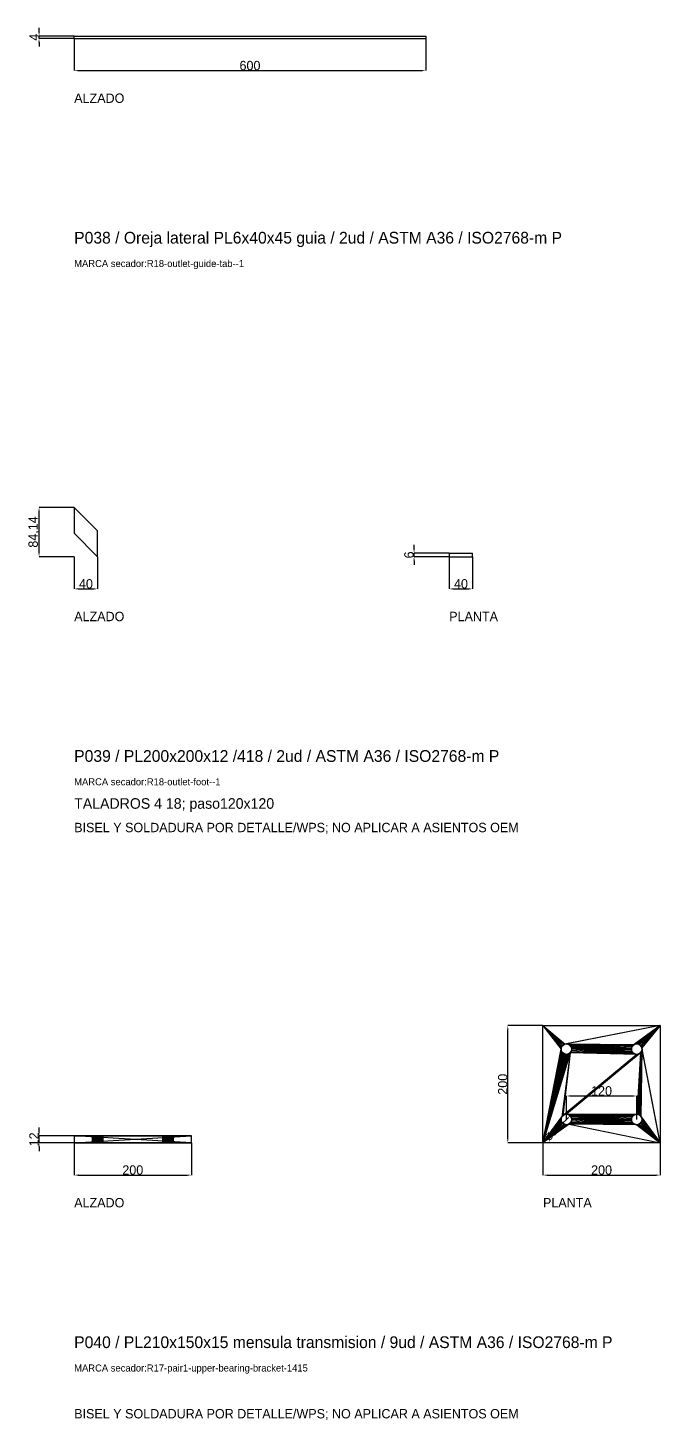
# Model space of a CAD drawing. Header units: millimetres. Extents: x -79 to 13940, y -87340 to 371.
# Drawn here: x -79 to 1000, y -50507 to -48132 of the extents above; entities that cross this region are included whole.
import ezdxf

# ---------------------------------------------------------------- set-up
doc = ezdxf.new("R2010")
doc.units = ezdxf.units.MM
for name, color, linetype in [('R18_COTAS_P', 1, 'Continuous'), ('R18_PIEZAS_P', 3, 'Continuous'), ('R18_TEXTOS', 7, 'Continuous')]:
    doc.layers.add(name, color=color, linetype=linetype)
doc.dimstyles.get("Standard").update_dxf_attribs({"dimtxt": 2.5, "dimasz": 2.5, "dimexe": 1.25, "dimexo": 0.625, "dimtad": 1, "dimcen": 2.5, "dimazin": 3, "dimtfac": 1, "dimtmove": 0, "dimatfit": 3})

# ---------------------------------------------------------------- blocks, each defined once
blk = doc.blocks.new('_CLOSEDFILLED')
at = {"color": 0, "linetype": 'BYBLOCK'}
blk.add_solid([(-1, 0.16), (0, 0), (-1, -0.16)], dxfattribs=at)
blk = doc.blocks.new('*D223')
for p, q in [((0, -48150.1), (0, -48205.1)), ((600, -48150.1), (600, -48205.1)), ((7, -48205.1), (593, -48205.1))]:
    blk.add_line(p, q)
at = {"layer": 'Defpoints'}
for p in [(0, -48150.1), (600, -48150.1), (0, -48205.1)]:
    blk.add_point(p, dxfattribs=at)
at = {"layer": 'R18_COTAS_P', "xscale": 7, "yscale": 7, "rotation": 180}
blk.add_blockref('_CLOSEDFILLED', (0, -48205.1), dxfattribs=at)
at = {"layer": 'R18_COTAS_P', "xscale": 7, "yscale": 7}
blk.add_blockref('_CLOSEDFILLED', (600, -48205.1), dxfattribs=at)
at = {"layer": 'R18_COTAS_P', "insert": (300, -48196.5), "char_height": 16, "attachment_point": 5}
blk.add_mtext('600', dxfattribs=at)
blk = doc.blocks.new('*D224')
for p, q in [((-60, -48139.1), (-60, -48132.1)), ((0, -48146.1), (-60, -48146.1)), ((-60, -48150.1), (-60, -48146.1)), ((0, -48150.1), (-60, -48150.1)), ((-60, -48157.1), (-60, -48164.1))]:
    blk.add_line(p, q)
at = {"layer": 'Defpoints'}
for p in [(-60, -48150.1), (0, -48146.1), (0, -48150.1)]:
    blk.add_point(p, dxfattribs=at)
at = {"layer": 'R18_COTAS_P', "xscale": 7, "yscale": 7}
for p, rotation in [((-60, -48146.1), 270), ((-60, -48150.1), 90)]:
    blk.add_blockref('_CLOSEDFILLED', p, dxfattribs=dict(at, rotation=rotation))
at = {"layer": 'R18_COTAS_P', "insert": (-68.6, -48148.1), "char_height": 16, "attachment_point": 5, "rotation": 90}
blk.add_mtext('4', dxfattribs=at)
blk = doc.blocks.new('*D229')
for p, q in [((0, -49034.2), (0, -49089.2)), ((40, -49034.2), (40, -49089.2)), ((7, -49089.2), (33, -49089.2))]:
    blk.add_line(p, q)
at = {"layer": 'Defpoints'}
for p in [(0, -49034.2), (40, -49034.2), (0, -49089.2)]:
    blk.add_point(p, dxfattribs=at)
at = {"layer": 'R18_COTAS_P', "xscale": 7, "yscale": 7, "rotation": 180}
blk.add_blockref('_CLOSEDFILLED', (0, -49089.2), dxfattribs=at)
at = {"layer": 'R18_COTAS_P', "xscale": 7, "yscale": 7}
blk.add_blockref('_CLOSEDFILLED', (40, -49089.2), dxfattribs=at)
at = {"layer": 'R18_COTAS_P', "insert": (20, -49080.6), "char_height": 16, "attachment_point": 5}
blk.add_mtext('40', dxfattribs=at)
blk = doc.blocks.new('*D230')
for p, q in [((0, -48950.1), (-60, -48950.1)), ((-60, -49027.2), (-60, -48957.1)), ((0, -49034.2), (-60, -49034.2))]:
    blk.add_line(p, q)
at = {"layer": 'Defpoints'}
for p in [(0, -48950.1), (-60, -49034.2), (0, -49034.2)]:
    blk.add_point(p, dxfattribs=at)
at = {"layer": 'R18_COTAS_P', "xscale": 7, "yscale": 7}
for p, rotation in [((-60, -48950.1), 90), ((-60, -49034.2), 270)]:
    blk.add_blockref('_CLOSEDFILLED', p, dxfattribs=dict(at, rotation=rotation))
at = {"layer": 'R18_COTAS_P', "insert": (-68.6, -48992.1), "char_height": 16, "attachment_point": 5, "rotation": 90}
blk.add_mtext('84,14', dxfattribs=at)
blk = doc.blocks.new('*D231')
for p, q in [((640, -49034.2), (640, -49089.2)), ((680, -49034.2), (680, -49089.2)), ((647, -49089.2), (673, -49089.2))]:
    blk.add_line(p, q)
at = {"layer": 'Defpoints'}
for p in [(640, -49034.2), (680, -49034.2), (640, -49089.2)]:
    blk.add_point(p, dxfattribs=at)
at = {"layer": 'R18_COTAS_P', "xscale": 7, "yscale": 7, "rotation": 180}
blk.add_blockref('_CLOSEDFILLED', (640, -49089.2), dxfattribs=at)
at = {"layer": 'R18_COTAS_P', "xscale": 7, "yscale": 7}
blk.add_blockref('_CLOSEDFILLED', (680, -49089.2), dxfattribs=at)
at = {"layer": 'R18_COTAS_P', "insert": (660, -49080.6), "char_height": 16, "attachment_point": 5}
blk.add_mtext('40', dxfattribs=at)
blk = doc.blocks.new('*D232')
for p, q in [((580, -49021.2), (580, -49014.2)), ((640, -49028.2), (580, -49028.2)), ((580, -49034.2), (580, -49028.2)), ((640, -49034.2), (580, -49034.2)), ((580, -49041.2), (580, -49048.2))]:
    blk.add_line(p, q)
at = {"layer": 'Defpoints'}
for p in [(580, -49034.2), (640, -49028.2), (640, -49034.2)]:
    blk.add_point(p, dxfattribs=at)
at = {"layer": 'R18_COTAS_P', "xscale": 7, "yscale": 7}
for p, rotation in [((580, -49028.2), 270), ((580, -49034.2), 90)]:
    blk.add_blockref('_CLOSEDFILLED', p, dxfattribs=dict(at, rotation=rotation))
at = {"layer": 'R18_COTAS_P', "insert": (571.4, -49031.2), "char_height": 16, "attachment_point": 5, "rotation": 90}
blk.add_mtext('6', dxfattribs=at)
blk = doc.blocks.new('*D235')
for p, q in [((0, -50034.2), (0, -50089.2)), ((200, -50034.2), (200, -50089.2)), ((7, -50089.2), (193, -50089.2))]:
    blk.add_line(p, q)
at = {"layer": 'Defpoints'}
for p in [(0, -50034.2), (200, -50034.2), (0, -50089.2)]:
    blk.add_point(p, dxfattribs=at)
at = {"layer": 'R18_COTAS_P', "xscale": 7, "yscale": 7, "rotation": 180}
blk.add_blockref('_CLOSEDFILLED', (0, -50089.2), dxfattribs=at)
at = {"layer": 'R18_COTAS_P', "xscale": 7, "yscale": 7}
blk.add_blockref('_CLOSEDFILLED', (200, -50089.2), dxfattribs=at)
at = {"layer": 'R18_COTAS_P', "insert": (100, -50080.6), "char_height": 16, "attachment_point": 5}
blk.add_mtext('200', dxfattribs=at)
blk = doc.blocks.new('*D236')
for p, q in [((-60, -50015.2), (-60, -50008.2)), ((0, -50022.2), (-60, -50022.2)), ((-60, -50034.2), (-60, -50022.2)), ((0, -50034.2), (-60, -50034.2)), ((-60, -50041.2), (-60, -50048.2))]:
    blk.add_line(p, q)
at = {"layer": 'Defpoints'}
for p in [(-60, -50034.2), (0, -50022.2), (0, -50034.2)]:
    blk.add_point(p, dxfattribs=at)
at = {"layer": 'R18_COTAS_P', "xscale": 7, "yscale": 7}
for p, rotation in [((-60, -50022.2), 270), ((-60, -50034.2), 90)]:
    blk.add_blockref('_CLOSEDFILLED', p, dxfattribs=dict(at, rotation=rotation))
at = {"layer": 'R18_COTAS_P', "insert": (-68.6, -50028.2), "char_height": 16, "attachment_point": 5, "rotation": 90}
blk.add_mtext('12', dxfattribs=at)
blk = doc.blocks.new('*D237')
for p, q in [((800, -50034.2), (800, -50089.2)), ((1000, -50034.2), (1000, -50089.2)), ((807, -50089.2), (993, -50089.2))]:
    blk.add_line(p, q)
at = {"layer": 'Defpoints'}
for p in [(800, -50034.2), (1000, -50034.2), (800, -50089.2)]:
    blk.add_point(p, dxfattribs=at)
at = {"layer": 'R18_COTAS_P', "xscale": 7, "yscale": 7, "rotation": 180}
blk.add_blockref('_CLOSEDFILLED', (800, -50089.2), dxfattribs=at)
at = {"layer": 'R18_COTAS_P', "xscale": 7, "yscale": 7}
blk.add_blockref('_CLOSEDFILLED', (1000, -50089.2), dxfattribs=at)
at = {"layer": 'R18_COTAS_P', "insert": (900, -50080.6), "char_height": 16, "attachment_point": 5}
blk.add_mtext('200', dxfattribs=at)
blk = doc.blocks.new('*D238')
for p, q in [((800, -49834.2), (740, -49834.2)), ((740, -50027.2), (740, -49841.2)), ((800, -50034.2), (740, -50034.2))]:
    blk.add_line(p, q)
at = {"layer": 'Defpoints'}
for p in [(800, -49834.2), (740, -50034.2), (800, -50034.2)]:
    blk.add_point(p, dxfattribs=at)
at = {"layer": 'R18_COTAS_P', "xscale": 7, "yscale": 7}
for p, rotation in [((740, -49834.2), 90), ((740, -50034.2), 270)]:
    blk.add_blockref('_CLOSEDFILLED', p, dxfattribs=dict(at, rotation=rotation))
at = {"layer": 'R18_COTAS_P', "insert": (731.4, -49934.2), "char_height": 16, "attachment_point": 5, "rotation": 90}
blk.add_mtext('200', dxfattribs=at)
blk = doc.blocks.new('*D241')
for p, q in [((830.1, -50004.1), (842.8, -49991.4)), ((829.7, -50004.6), (830.1, -50004.1))]:
    blk.add_line(p, q)
at = {"layer": 'Defpoints'}
for p in [(840, -49994.2), (833.6, -50000.6)]:
    blk.add_point(p, dxfattribs=at)
at = {"layer": 'R18_COTAS_P', "xscale": 5, "yscale": 5, "rotation": 44.99999999999642}
for p in [(846.4, -49987.9), (833.6, -50000.6)]:
    blk.add_blockref('_CLOSEDFILLED', p, dxfattribs=at)
at = {"layer": 'R18_COTAS_P', "insert": (816.9, -50017.3), "char_height": 12, "attachment_point": 5, "rotation": 45}
blk.add_mtext('%%c18', dxfattribs=at)
blk = doc.blocks.new('*D242')
for p, q in [((840, -49994.2), (840, -49954.2)), ((847, -49954.2), (953, -49954.2)), ((960, -49994.2), (960, -49954.2))]:
    blk.add_line(p, q)
at = {"layer": 'Defpoints'}
for p in [(840, -49954.2), (840, -49994.2), (960, -49994.2)]:
    blk.add_point(p, dxfattribs=at)
at = {"layer": 'R18_COTAS_P', "xscale": 7, "yscale": 7, "rotation": 180}
blk.add_blockref('_CLOSEDFILLED', (840, -49954.2), dxfattribs=at)
at = {"layer": 'R18_COTAS_P', "xscale": 7, "yscale": 7}
blk.add_blockref('_CLOSEDFILLED', (960, -49954.2), dxfattribs=at)
at = {"layer": 'R18_COTAS_P', "insert": (900, -49945.6), "char_height": 16, "attachment_point": 5}
blk.add_mtext('120', dxfattribs=at)

msp = doc.modelspace()

# ---------------------------------------------------------------- linework, layer by layer
at = {"layer": 'R18_PIEZAS_P'}
for p, q in [((0, -48146.077), (600, -48146.077)), ((0, -48150.077), (0, -48146.077)), ((0, -48150.077), (600, -48150.077)), ((600, -48146.077), (600, -48150.077)), ((40, -48990.077), (0, -48950.077)), ((0, -48950.077), (0, -48994.219)), ((0, -48994.219), (40, -49034.219)), ((40, -49034.219), (40, -48990.077)), ((640, -49028.219), (680, -49028.219)), ((640, -49028.219), (640, -49034.219)), ((640, -49034.219), (680, -49034.219)), ((680, -49034.219), (680, -49028.219)), ((800, -50034.219), (800, -49834.219)), ((800, -49834.219), (831, -49874.219)), ((800, -49834.219), (831.307, -49871.889)), ((800, -49834.219), (832.206, -49869.719)), ((800, -49834.219), (833.636, -49867.855)), ((800, -49834.219), (835.5, -49866.424)), ((800, -49834.219), (837.671, -49865.525)), ((800, -49834.219), (1000, -49834.219)), ((1000, -49834.219), (837.671, -49865.525)), ((1000, -49834.219), (840, -49865.219)), ((1000, -49834.219), (955.5, -49866.424)), ((1000, -49834.219), (957.671, -49865.525)), ((1000, -49834.219), (960, -49865.219)), ((1000, -49834.219), (962.329, -49865.525)), ((1000, -49834.219), (964.5, -49866.424)), ((1000, -49834.219), (966.364, -49867.855)), ((1000, -49834.219), (967.794, -49869.719)), ((1000, -49834.219), (968.693, -49871.889)), ((1000, -49834.219), (1000, -50034.219)), ((800, -50034.219), (831, -49874.219)), ((831.307, -49876.548), (800, -50034.219)), ((831.307, -49871.889), (831, -49874.219)), ((831, -49874.219), (831.307, -49876.548)), ((832.206, -49869.719), (831.307, -49871.889)), ((831.307, -49876.548), (832.206, -49878.719)), ((833.636, -49867.855), (832.206, -49869.719)), ((835.5, -49866.424), (833.636, -49867.855)), ((837.671, -49865.525), (835.5, -49866.424)), ((840, -49865.219), (837.671, -49865.525)), ((842.329, -49865.525), (840, -49865.219)), ((840, -49865.219), (951.307, -49871.889)), ((840, -49865.219), (952.206, -49869.719)), ((840, -49865.219), (953.636, -49867.855)), ((840, -49865.219), (955.5, -49866.424)), ((844.5, -49866.424), (842.329, -49865.525)), ((842.329, -49865.525), (951.307, -49871.889)), ((846.364, -49867.855), (844.5, -49866.424)), ((844.5, -49866.424), (951.307, -49871.889)), ((847.794, -49869.719), (846.364, -49867.855)), ((846.364, -49867.855), (951.307, -49871.889)), ((848.693, -49871.889), (847.794, -49869.719)), ((847.794, -49869.719), (951.307, -49871.889)), ((847.794, -49878.719), (848.693, -49876.548)), ((849, -49874.219), (848.693, -49871.889)), ((848.693, -49871.889), (951.307, -49871.889)), ((848.693, -49876.548), (849, -49874.219)), ((960, -49883.219), (848.693, -49876.548)), ((849, -49874.219), (951.307, -49871.889)), ((951, -49874.219), (849, -49874.219)), ((951.307, -49876.548), (849, -49874.219)), ((952.206, -49878.719), (849, -49874.219)), ((953.636, -49880.583), (849, -49874.219)), ((955.5, -49882.013), (849, -49874.219)), ((957.671, -49882.912), (849, -49874.219)), ((960, -49883.219), (849, -49874.219)), ((951.307, -49871.889), (951, -49874.219)), ((951, -49874.219), (951.307, -49876.548)), ((952.206, -49869.719), (951.307, -49871.889)), ((951.307, -49876.548), (952.206, -49878.719)), ((953.636, -49867.855), (952.206, -49869.719)), ((955.5, -49866.424), (953.636, -49867.855)), ((957.671, -49865.525), (955.5, -49866.424)), ((960, -49865.219), (957.671, -49865.525)), ((962.329, -49865.525), (960, -49865.219)), ((969, -49874.219), (960, -49985.219)), ((968.693, -49876.548), (960, -49985.219)), ((964.5, -49866.424), (962.329, -49865.525)), ((969, -49874.219), (962.329, -49985.525)), ((966.364, -49867.855), (964.5, -49866.424)), ((964.5, -49986.424), (969, -49874.219)), ((967.794, -49869.719), (966.364, -49867.855)), ((966.364, -49987.855), (969, -49874.219)), ((968.693, -49871.889), (967.794, -49869.719)), ((967.794, -49989.719), (969, -49874.219)), ((967.794, -49878.719), (968.693, -49876.548)), ((1000, -50034.219), (968.693, -49871.889)), ((969, -49874.219), (968.693, -49871.889)), ((968.693, -49876.548), (969, -49874.219)), ((1000, -50034.219), (969, -49874.219)), ((832.206, -49878.719), (800, -50034.219)), ((833.636, -49880.583), (800, -50034.219)), ((846.364, -49880.583), (800, -50034.219)), ((835.5, -49882.013), (800, -50034.219)), ((844.5, -49882.013), (800, -50034.219)), ((837.671, -49882.912), (800, -50034.219)), ((842.329, -49882.912), (800, -50034.219)), ((840, -49883.219), (800, -50034.219)), ((832.206, -49878.719), (833.636, -49880.583)), ((846.364, -49880.583), (832.206, -49989.719)), ((833.636, -49880.583), (835.5, -49882.013)), ((846.364, -49880.583), (833.636, -49987.855)), ((966.364, -49880.583), (833.636, -49987.855)), ((964.5, -49882.013), (833.636, -49987.855)), ((962.329, -49882.912), (833.636, -49987.855)), ((960, -49883.219), (833.636, -49987.855)), ((966.364, -49880.583), (835.5, -49986.424)), ((835.5, -49882.013), (837.671, -49882.912)), ((966.364, -49880.583), (837.671, -49985.525)), ((837.671, -49882.912), (840, -49883.219)), ((966.364, -49880.583), (840, -49985.219)), ((840, -49883.219), (842.329, -49882.912)), ((842.329, -49882.912), (844.5, -49882.013)), ((844.5, -49882.013), (846.364, -49880.583)), ((846.364, -49880.583), (847.794, -49878.719)), ((960, -49883.219), (846.364, -49880.583)), ((960, -49883.219), (847.794, -49878.719)), ((952.206, -49878.719), (953.636, -49880.583)), ((953.636, -49880.583), (955.5, -49882.013)), ((955.5, -49882.013), (957.671, -49882.912)), ((957.671, -49882.912), (960, -49883.219)), ((967.794, -49878.719), (960, -49985.219)), ((966.364, -49880.583), (960, -49985.219)), ((960, -49883.219), (962.329, -49882.912)), ((962.329, -49882.912), (964.5, -49882.013)), ((964.5, -49882.013), (966.364, -49880.583)), ((966.364, -49880.583), (967.794, -49878.719)), ((800, -50034.219), (832.206, -49989.719)), ((800, -50034.219), (831.307, -49991.889)), ((831, -49994.219), (800, -50034.219)), ((831.307, -49991.889), (831, -49994.219)), ((831, -49994.219), (831.307, -49996.548)), ((832.206, -49989.719), (831.307, -49991.889)), ((833.636, -49987.855), (832.206, -49989.719)), ((835.5, -49986.424), (833.636, -49987.855)), ((837.671, -49985.525), (835.5, -49986.424)), ((840, -49985.219), (837.671, -49985.525)), ((842.329, -49985.525), (840, -49985.219)), ((840, -49985.219), (951, -49994.219)), ((840, -49985.219), (951.307, -49991.889)), ((840, -49985.219), (952.206, -49989.719)), ((840, -49985.219), (953.636, -49987.855)), ((840, -49985.219), (955.5, -49986.424)), ((840, -49985.219), (957.671, -49985.525)), ((840, -49985.219), (960, -49985.219)), ((844.5, -49986.424), (842.329, -49985.525)), ((842.329, -49985.525), (951, -49994.219)), ((846.364, -49987.855), (844.5, -49986.424)), ((844.5, -49986.424), (951, -49994.219)), ((847.794, -49989.719), (846.364, -49987.855)), ((846.364, -49987.855), (951, -49994.219)), ((848.693, -49991.889), (847.794, -49989.719)), ((847.794, -49989.719), (951, -49994.219)), ((849, -49994.219), (848.693, -49991.889)), ((848.693, -49991.889), (951, -49994.219)), ((848.693, -49996.548), (849, -49994.219)), ((951, -49994.219), (849, -49994.219)), ((951.307, -49996.548), (849, -49994.219)), ((952.206, -49998.719), (849, -49994.219)), ((953.636, -50000.583), (849, -49994.219)), ((955.5, -50002.013), (849, -49994.219)), ((957.671, -50002.912), (849, -49994.219)), ((960, -50003.219), (849, -49994.219)), ((951.307, -49991.889), (951, -49994.219)), ((951, -49994.219), (951.307, -49996.548)), ((952.206, -49989.719), (951.307, -49991.889)), ((953.636, -49987.855), (952.206, -49989.719)), ((955.5, -49986.424), (953.636, -49987.855)), ((957.671, -49985.525), (955.5, -49986.424)), ((960, -49985.219), (957.671, -49985.525)), ((962.329, -49985.525), (960, -49985.219)), ((964.5, -49986.424), (962.329, -49985.525)), ((966.364, -49987.855), (964.5, -49986.424)), ((967.794, -49989.719), (966.364, -49987.855)), ((968.693, -49991.889), (967.794, -49989.719)), ((967.794, -49989.719), (1000, -50034.219)), ((969, -49994.219), (968.693, -49991.889)), ((968.693, -49991.889), (1000, -50034.219)), ((968.693, -49996.548), (969, -49994.219)), ((969, -49994.219), (1000, -50034.219)), ((831.307, -49996.548), (800, -50034.219)), ((832.206, -49998.719), (800, -50034.219)), ((833.636, -50000.583), (800, -50034.219)), ((835.5, -50002.013), (800, -50034.219)), ((844.5, -50002.013), (800, -50034.219)), ((837.671, -50002.912), (800, -50034.219)), ((842.329, -50002.912), (800, -50034.219)), ((840, -50003.219), (800, -50034.219)), ((831.307, -49996.548), (832.206, -49998.719)), ((832.206, -49998.719), (833.636, -50000.583)), ((833.636, -50000.583), (835.5, -50002.013)), ((835.5, -50002.013), (837.671, -50002.912)), ((837.671, -50002.912), (840, -50003.219)), ((840, -50003.219), (842.329, -50002.912)), ((842.329, -50002.912), (844.5, -50002.013)), ((844.5, -50002.013), (846.364, -50000.583)), ((844.5, -50002.013), (1000, -50034.219)), ((960, -50003.219), (844.5, -50002.013)), ((846.364, -50000.583), (847.794, -49998.719)), ((960, -50003.219), (846.364, -50000.583)), ((847.794, -49998.719), (848.693, -49996.548)), ((960, -50003.219), (847.794, -49998.719)), ((960, -50003.219), (848.693, -49996.548)), ((951.307, -49996.548), (952.206, -49998.719)), ((952.206, -49998.719), (953.636, -50000.583)), ((953.636, -50000.583), (955.5, -50002.013)), ((955.5, -50002.013), (957.671, -50002.912)), ((957.671, -50002.912), (960, -50003.219)), ((960, -50003.219), (962.329, -50002.912)), ((960, -50003.219), (1000, -50034.219)), ((962.329, -50002.912), (964.5, -50002.013)), ((962.329, -50002.912), (1000, -50034.219)), ((964.5, -50002.013), (966.364, -50000.583)), ((964.5, -50002.013), (1000, -50034.219)), ((966.364, -50000.583), (967.794, -49998.719)), ((966.364, -50000.583), (1000, -50034.219)), ((967.794, -49998.719), (968.693, -49996.548)), ((967.794, -49998.719), (1000, -50034.219)), ((968.693, -49996.548), (1000, -50034.219)), ((31, -50022.219), (0, -50022.219)), ((0, -50022.219), (31.307, -50022.219)), ((0, -50022.219), (32.206, -50022.219)), ((0, -50022.219), (33.636, -50022.219)), ((0, -50022.219), (35.5, -50022.219)), ((0, -50022.219), (37.671, -50022.219)), ((0, -50022.219), (40, -50022.219)), ((0, -50022.219), (42.329, -50022.219)), ((200, -50022.219), (0, -50022.219)), ((0, -50022.219), (44.5, -50022.219)), ((0, -50022.219), (46.364, -50022.219)), ((200, -50034.219), (0, -50022.219)), ((0, -50022.219), (0, -50034.219)), ((0, -50034.219), (200, -50022.219)), ((0, -50034.219), (31, -50034.219)), ((31.307, -50034.219), (0, -50034.219)), ((32.206, -50034.219), (0, -50034.219)), ((33.636, -50034.219), (0, -50034.219)), ((35.5, -50034.219), (0, -50034.219)), ((37.671, -50034.219), (0, -50034.219)), ((40, -50034.219), (0, -50034.219)), ((42.329, -50034.219), (0, -50034.219)), ((0, -50034.219), (200, -50034.219)), ((44.5, -50034.219), (0, -50034.219)), ((46.364, -50034.219), (0, -50034.219)), ((31.307, -50022.219), (31, -50022.219)), ((31, -50034.219), (31.307, -50022.219)), ((31, -50034.219), (31, -50022.219)), ((31.307, -50034.219), (31, -50022.219)), ((31, -50034.219), (31.307, -50034.219)), ((32.206, -50022.219), (31.307, -50022.219)), ((31.307, -50034.219), (32.206, -50022.219)), ((31.307, -50034.219), (31.307, -50022.219)), ((32.206, -50034.219), (31.307, -50022.219)), ((31.307, -50034.219), (32.206, -50034.219)), ((33.636, -50022.219), (32.206, -50022.219)), ((32.206, -50022.219), (46.364, -50022.219)), ((32.206, -50034.219), (33.636, -50022.219)), ((32.206, -50034.219), (32.206, -50022.219)), ((33.636, -50034.219), (32.206, -50022.219)), ((32.206, -50034.219), (33.636, -50034.219)), ((46.364, -50034.219), (32.206, -50034.219)), ((35.5, -50022.219), (33.636, -50022.219)), ((33.636, -50022.219), (46.364, -50022.219)), ((33.636, -50022.219), (160, -50022.219)), ((33.636, -50022.219), (162.329, -50022.219)), ((33.636, -50022.219), (164.5, -50022.219)), ((33.636, -50022.219), (166.364, -50022.219)), ((33.636, -50034.219), (35.5, -50022.219)), ((33.636, -50034.219), (33.636, -50022.219)), ((35.5, -50034.219), (33.636, -50022.219)), ((33.636, -50034.219), (35.5, -50034.219)), ((46.364, -50034.219), (33.636, -50034.219)), ((160, -50034.219), (33.636, -50034.219)), ((162.329, -50034.219), (33.636, -50034.219)), ((164.5, -50034.219), (33.636, -50034.219)), ((166.364, -50034.219), (33.636, -50034.219)), ((37.671, -50022.219), (35.5, -50022.219)), ((35.5, -50022.219), (166.364, -50022.219)), ((35.5, -50034.219), (37.671, -50022.219)), ((35.5, -50034.219), (35.5, -50022.219)), ((37.671, -50034.219), (35.5, -50022.219)), ((35.5, -50034.219), (37.671, -50034.219)), ((166.364, -50034.219), (35.5, -50034.219)), ((40, -50022.219), (37.671, -50022.219)), ((37.671, -50022.219), (200, -50022.219)), ((37.671, -50022.219), (166.364, -50022.219)), ((37.671, -50034.219), (40, -50022.219)), ((37.671, -50034.219), (37.671, -50022.219)), ((40, -50034.219), (37.671, -50022.219)), ((37.671, -50034.219), (40, -50034.219)), ((200, -50034.219), (37.671, -50034.219)), ((166.364, -50034.219), (37.671, -50034.219)), ((40, -50022.219), (42.329, -50022.219)), ((151, -50022.219), (40, -50022.219)), ((151.307, -50022.219), (40, -50022.219)), ((152.206, -50022.219), (40, -50022.219)), ((40, -50022.219), (200, -50022.219)), ((153.636, -50022.219), (40, -50022.219)), ((155.5, -50022.219), (40, -50022.219)), ((157.671, -50022.219), (40, -50022.219)), ((160, -50022.219), (40, -50022.219)), ((40, -50022.219), (166.364, -50022.219)), ((40, -50034.219), (42.329, -50022.219)), ((40, -50034.219), (40, -50022.219)), ((42.329, -50034.219), (40, -50022.219)), ((42.329, -50034.219), (40, -50034.219)), ((40, -50034.219), (151, -50034.219)), ((40, -50034.219), (151.307, -50034.219)), ((40, -50034.219), (152.206, -50034.219)), ((200, -50034.219), (40, -50034.219)), ((40, -50034.219), (153.636, -50034.219)), ((40, -50034.219), (155.5, -50034.219)), ((40, -50034.219), (157.671, -50034.219)), ((40, -50034.219), (160, -50034.219)), ((166.364, -50034.219), (40, -50034.219)), ((42.329, -50022.219), (44.5, -50022.219)), ((151, -50022.219), (42.329, -50022.219)), ((151.307, -50022.219), (42.329, -50022.219)), ((42.329, -50034.219), (44.5, -50022.219)), ((42.329, -50034.219), (42.329, -50022.219)), ((44.5, -50034.219), (42.329, -50022.219)), ((44.5, -50034.219), (42.329, -50034.219)), ((42.329, -50034.219), (151, -50034.219)), ((42.329, -50034.219), (151.307, -50034.219)), ((44.5, -50022.219), (46.364, -50022.219)), ((151, -50022.219), (44.5, -50022.219)), ((151.307, -50022.219), (44.5, -50022.219)), ((200, -50022.219), (44.5, -50022.219)), ((44.5, -50022.219), (160, -50022.219)), ((44.5, -50034.219), (46.364, -50022.219)), ((44.5, -50034.219), (44.5, -50022.219)), ((46.364, -50034.219), (44.5, -50022.219)), ((46.364, -50034.219), (44.5, -50034.219)), ((44.5, -50034.219), (151, -50034.219)), ((44.5, -50034.219), (151.307, -50034.219)), ((44.5, -50034.219), (200, -50034.219)), ((160, -50034.219), (44.5, -50034.219)), ((46.364, -50022.219), (47.794, -50022.219)), ((151, -50022.219), (46.364, -50022.219)), ((151.307, -50022.219), (46.364, -50022.219)), ((46.364, -50022.219), (160, -50022.219)), ((46.364, -50034.219), (47.794, -50022.219)), ((46.364, -50034.219), (46.364, -50022.219)), ((47.794, -50034.219), (46.364, -50022.219)), ((47.794, -50034.219), (46.364, -50034.219)), ((46.364, -50034.219), (151, -50034.219)), ((46.364, -50034.219), (151.307, -50034.219)), ((160, -50034.219), (46.364, -50034.219)), ((47.794, -50022.219), (48.693, -50022.219)), ((151, -50022.219), (47.794, -50022.219)), ((151.307, -50022.219), (47.794, -50022.219)), ((47.794, -50022.219), (160, -50022.219)), ((47.794, -50034.219), (48.693, -50022.219)), ((47.794, -50034.219), (47.794, -50022.219)), ((48.693, -50034.219), (47.794, -50022.219)), ((48.693, -50034.219), (47.794, -50034.219)), ((47.794, -50034.219), (151, -50034.219)), ((47.794, -50034.219), (151.307, -50034.219)), ((160, -50034.219), (47.794, -50034.219)), ((48.693, -50022.219), (49, -50022.219)), ((151, -50022.219), (48.693, -50022.219)), ((151.307, -50022.219), (48.693, -50022.219)), ((48.693, -50022.219), (160, -50022.219)), ((48.693, -50034.219), (49, -50022.219)), ((48.693, -50034.219), (48.693, -50022.219)), ((49, -50034.219), (48.693, -50022.219)), ((49, -50034.219), (48.693, -50034.219)), ((48.693, -50034.219), (151, -50034.219)), ((48.693, -50034.219), (151.307, -50034.219)), ((160, -50034.219), (48.693, -50034.219)), ((49, -50022.219), (151, -50022.219)), ((151.307, -50022.219), (49, -50022.219)), ((49, -50022.219), (152.206, -50022.219)), ((49, -50022.219), (153.636, -50022.219)), ((49, -50022.219), (155.5, -50022.219)), ((49, -50022.219), (157.671, -50022.219)), ((49, -50022.219), (160, -50022.219)), ((49, -50022.219), (49, -50034.219)), ((151, -50034.219), (49, -50034.219)), ((49, -50034.219), (151.307, -50034.219)), ((152.206, -50034.219), (49, -50034.219)), ((153.636, -50034.219), (49, -50034.219)), ((155.5, -50034.219), (49, -50034.219)), ((157.671, -50034.219), (49, -50034.219)), ((160, -50034.219), (49, -50034.219)), ((151, -50022.219), (151.307, -50022.219)), ((151, -50034.219), (151.307, -50022.219)), ((151, -50034.219), (151, -50022.219)), ((151.307, -50034.219), (151, -50022.219)), ((151.307, -50034.219), (151, -50034.219)), ((152.206, -50022.219), (151.307, -50022.219)), ((151.307, -50034.219), (152.206, -50022.219)), ((151.307, -50034.219), (151.307, -50022.219)), ((152.206, -50034.219), (151.307, -50022.219)), ((151.307, -50034.219), (152.206, -50034.219)), ((153.636, -50022.219), (152.206, -50022.219)), ((152.206, -50034.219), (153.636, -50022.219)), ((152.206, -50034.219), (152.206, -50022.219)), ((153.636, -50034.219), (152.206, -50022.219)), ((152.206, -50034.219), (153.636, -50034.219)), ((155.5, -50022.219), (153.636, -50022.219)), ((153.636, -50034.219), (155.5, -50022.219)), ((153.636, -50034.219), (153.636, -50022.219)), ((155.5, -50034.219), (153.636, -50022.219)), ((153.636, -50034.219), (155.5, -50034.219)), ((157.671, -50022.219), (155.5, -50022.219)), ((155.5, -50022.219), (200, -50022.219)), ((155.5, -50034.219), (157.671, -50022.219)), ((155.5, -50034.219), (155.5, -50022.219)), ((157.671, -50034.219), (155.5, -50022.219)), ((155.5, -50034.219), (157.671, -50034.219)), ((200, -50034.219), (155.5, -50034.219)), ((160, -50022.219), (157.671, -50022.219)), ((157.671, -50022.219), (200, -50022.219)), ((157.671, -50034.219), (160, -50022.219)), ((157.671, -50034.219), (157.671, -50022.219)), ((160, -50034.219), (157.671, -50022.219)), ((157.671, -50034.219), (160, -50034.219)), ((200, -50034.219), (157.671, -50034.219)), ((200, -50022.219), (160, -50022.219)), ((162.329, -50022.219), (160, -50022.219)), ((160, -50022.219), (166.364, -50022.219)), ((160, -50022.219), (167.794, -50022.219)), ((160, -50022.219), (168.693, -50022.219)), ((160, -50022.219), (169, -50022.219)), ((160, -50034.219), (162.329, -50022.219)), ((160, -50034.219), (160, -50022.219)), ((162.329, -50034.219), (160, -50022.219)), ((160, -50034.219), (200, -50034.219)), ((160, -50034.219), (162.329, -50034.219)), ((166.364, -50034.219), (160, -50034.219)), ((167.794, -50034.219), (160, -50034.219)), ((168.693, -50034.219), (160, -50034.219)), ((169, -50034.219), (160, -50034.219)), ((200, -50022.219), (162.329, -50022.219)), ((164.5, -50022.219), (162.329, -50022.219)), ((162.329, -50022.219), (169, -50022.219)), ((162.329, -50034.219), (164.5, -50022.219)), ((162.329, -50034.219), (162.329, -50022.219)), ((164.5, -50034.219), (162.329, -50022.219)), ((162.329, -50034.219), (200, -50034.219)), ((162.329, -50034.219), (164.5, -50034.219)), ((169, -50034.219), (162.329, -50034.219)), ((200, -50022.219), (164.5, -50022.219)), ((166.364, -50022.219), (164.5, -50022.219)), ((169, -50022.219), (164.5, -50022.219)), ((164.5, -50034.219), (166.364, -50022.219)), ((164.5, -50034.219), (164.5, -50022.219)), ((166.364, -50034.219), (164.5, -50022.219)), ((164.5, -50034.219), (200, -50034.219)), ((164.5, -50034.219), (166.364, -50034.219)), ((164.5, -50034.219), (169, -50034.219)), ((200, -50022.219), (166.364, -50022.219)), ((167.794, -50022.219), (166.364, -50022.219)), ((169, -50022.219), (166.364, -50022.219)), ((166.364, -50034.219), (167.794, -50022.219)), ((166.364, -50034.219), (166.364, -50022.219)), ((167.794, -50034.219), (166.364, -50022.219)), ((166.364, -50034.219), (200, -50034.219)), ((166.364, -50034.219), (167.794, -50034.219)), ((166.364, -50034.219), (169, -50034.219)), ((200, -50022.219), (167.794, -50022.219)), ((168.693, -50022.219), (167.794, -50022.219)), ((169, -50022.219), (167.794, -50022.219)), ((167.794, -50034.219), (168.693, -50022.219)), ((167.794, -50034.219), (167.794, -50022.219)), ((168.693, -50034.219), (167.794, -50022.219)), ((167.794, -50034.219), (200, -50034.219)), ((167.794, -50034.219), (168.693, -50034.219)), ((167.794, -50034.219), (169, -50034.219)), ((200, -50022.219), (168.693, -50022.219)), ((169, -50022.219), (168.693, -50022.219)), ((168.693, -50034.219), (169, -50022.219)), ((168.693, -50034.219), (168.693, -50022.219)), ((169, -50034.219), (168.693, -50022.219)), ((168.693, -50034.219), (200, -50034.219)), ((168.693, -50034.219), (169, -50034.219)), ((200, -50022.219), (169, -50022.219)), ((169, -50022.219), (169, -50034.219)), ((169, -50034.219), (200, -50034.219)), ((200, -50034.219), (200, -50022.219)), ((1000, -50034.219), (800, -50034.219))]:
    msp.add_line(p, q, dxfattribs=at)
for centre in [(840, -49874.219), (960, -49874.219), (840, -49994.219), (960, -49994.219)]:
    msp.add_circle(centre, 9, dxfattribs=at)

# ---------------------------------------------------------------- texts
at = {"layer": 'R18_TEXTOS'}
for s, height, p in [('ALZADO', 16, (0, -48260.077)), ('P038 / Oreja lateral PL6x40x45 guia / 2ud / ASTM A36 / ISO2768-m P', 20, (0, -48500.077)), ('MARCA secador:R18-outlet-guide-tab--1', 12, (0, -48540.077)), ('ALZADO', 16, (0, -49144.219)), ('PLANTA', 16, (640, -49144.219)), ('P039 / PL200x200x12 /418 / 2ud / ASTM A36 / ISO2768-m P', 20, (0, -49384.219)), ('MARCA secador:R18-outlet-foot--1', 12, (0, -49424.219)), ('TALADROS 4 18; paso120x120', 18, (0, -49464.219)), ('BISEL Y SOLDADURA POR DETALLE/WPS; NO APLICAR A ASIENTOS OEM', 16, (0, -49504.219)), ('ALZADO', 16, (0, -50144.219)), ('PLANTA', 16, (800, -50144.219)), ('P040 / PL210x150x15 mensula transmision / 9ud / ASTM A36 / ISO2768-m P', 20, (0, -50384.219)), ('MARCA secador:R17-pair1-upper-bearing-bracket-1415', 12, (0, -50424.219)), ('BISEL Y SOLDADURA POR DETALLE/WPS; NO APLICAR A ASIENTOS OEM', 16, (0, -50504.219))]:
    msp.add_text(s, height=height, dxfattribs=at).set_placement(p)

# ---------------------------------------------------------------- dimensions: what is measured, and where the dimension line sits
at = {"layer": 'R18_COTAS_P'}
for base, p1, p2, picture, middle in [((-60, -48150.077), (0, -48150.077), (0, -48146.077), '*D224', (-68.625, -48148.077)), ((-60, -49034.219), (0, -49034.219), (0, -48950.077), '*D230', (-68.625, -48992.148)), ((580, -49034.219), (640, -49034.219), (640, -49028.219), '*D232', (571.375, -49031.219)), ((740, -50034.219), (800, -50034.219), (800, -49834.219), '*D238', (731.375, -49934.219)), ((-60, -50034.219), (0, -50034.219), (0, -50022.219), '*D236', (-68.625, -50028.219))]:
    dim = msp.add_linear_dim(base=base, p1=p1, p2=p2, angle=90, dimstyle='Standard', override={"dimtxt": 16, "dimasz": 7, "dimtad": 1, "dimdec": 2}, dxfattribs=at)
    dim.commit()
    dim.dimension.update_dxf_attribs({"geometry": picture, "text_midpoint": middle})
for base, p1, p2, picture, middle in [((0, -48205.077), (0, -48150.077), (600, -48150.077), '*D223', (300, -48196.452)), ((0, -49089.219), (0, -49034.219), (40, -49034.219), '*D229', (20, -49080.594)), ((640, -49089.219), (640, -49034.219), (680, -49034.219), '*D231', (660, -49080.594)), ((840, -49954.219), (840, -49994.219), (960, -49994.219), '*D242', (900, -49945.594)), ((0, -50089.219), (0, -50034.219), (200, -50034.219), '*D235', (100, -50080.594)), ((800, -50089.219), (800, -50034.219), (1000, -50034.219), '*D237', (900, -50080.594))]:
    dim = msp.add_linear_dim(base=base, p1=p1, p2=p2, dimstyle='Standard', override={"dimtxt": 16, "dimasz": 7, "dimtad": 1, "dimdec": 2}, dxfattribs=at)
    dim.commit()
    dim.dimension.update_dxf_attribs({"geometry": picture, "text_midpoint": middle})
dim = msp.add_diameter_dim_2p(p1=(846.364, -49987.855), p2=(833.636, -50000.583), dimstyle='Standard', override={"dimtxt": 12, "dimasz": 5}, dxfattribs=at)
dim.commit()
dim.dimension.update_dxf_attribs({"geometry": '*D241', "text_midpoint": (816.931, -50017.288)})

doc.saveas('drawing.dxf')
